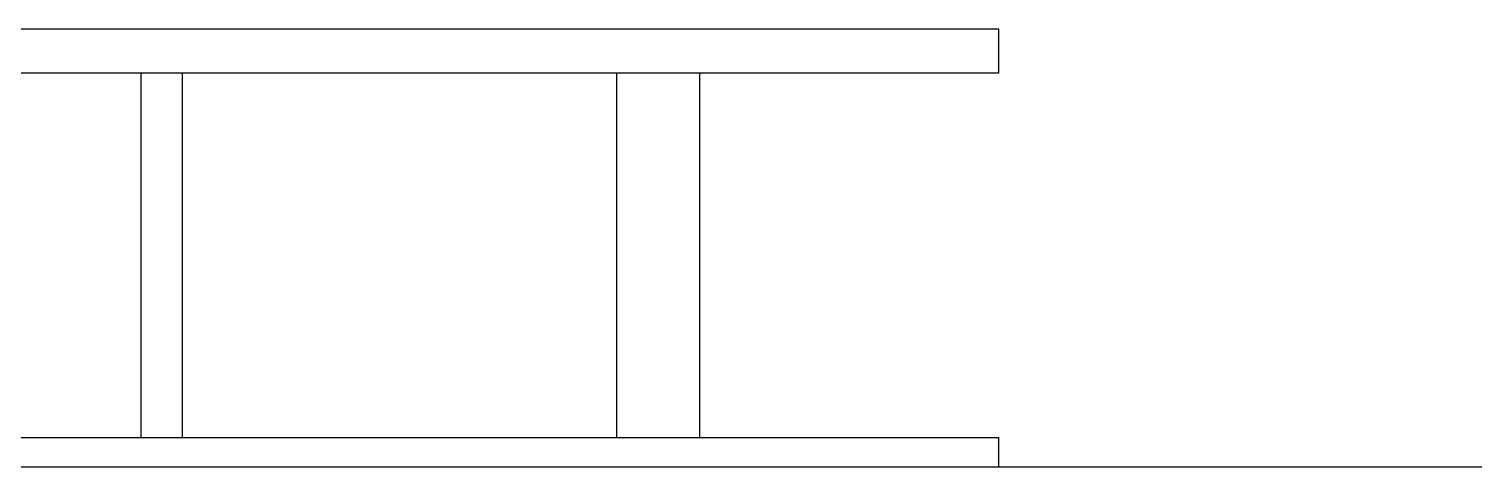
# Model space of a CAD drawing. Header units: centimetres. Extents: x 2004 to 13885, y -3131 to 5891.
# Drawn here: x 12891 to 13885, y 4971 to 5271 of the extents above; entities that cross this region are included whole.
import ezdxf

# ---------------------------------------------------------------- set-up
doc = ezdxf.new("R2010")
doc.units = ezdxf.units.CM

msp = doc.modelspace()

# ---------------------------------------------------------------- linework, layer by layer
for p, q in [((12967.56, 5241.1), (12967.56, 4991.1)), ((12995.86, 5241.1), (12995.86, 4991.1)), ((13293.07, 5241.1), (13293.07, 4991.1)), ((13349.68, 5241.1), (13349.68, 4991.1)), ((11885.06, 4971.1), (13885.06, 4971.1))]:
    msp.add_line(p, q)
for points in [[(13554.56, 5271.1), (12685.06, 5271.1), (12685.06, 5241.1), (13554.56, 5241.1), (13554.56, 5271.1)], [(13554.56, 4971.1), (13554.56, 4991.1), (12685.06, 4991.1)]]:
    msp.add_lwpolyline(points)

doc.saveas('drawing.dxf')
